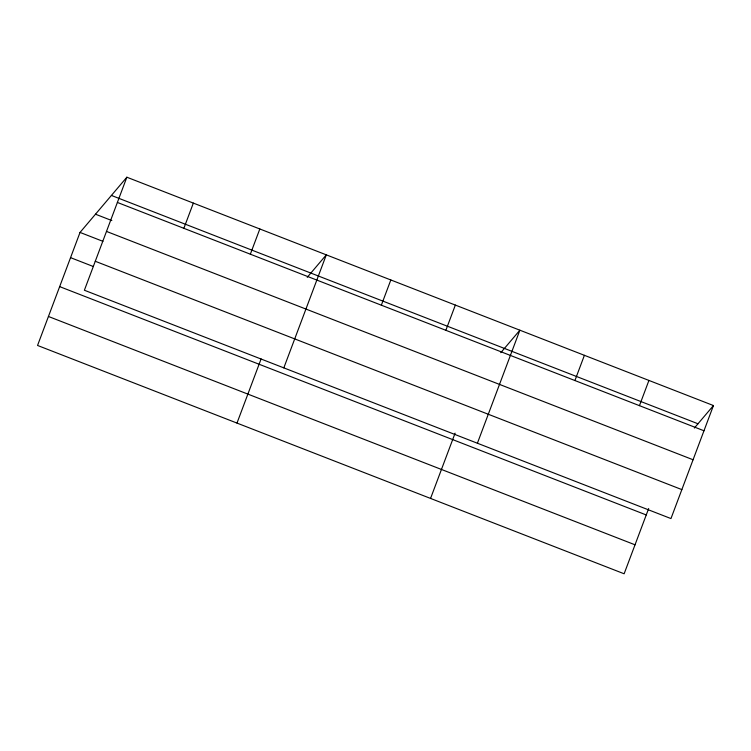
<?xml version="1.0" encoding="UTF-8"?>
<svg xmlns="http://www.w3.org/2000/svg" width="751" height="751" viewBox="0 0 751 751"><rect width="100%" height="100%" fill="white"/><g stroke="black" fill="none" stroke-linecap="round" stroke-linejoin="round"><path stroke-width="1.13" d="M126.863 177.217L84.384 290.243L670.962 518.575L713.45 405.549L126.863 177.217L80.038 232.425L37.55 345.451L624.137 573.783L648.667 508.511M183.864 228.323L193.345 203.099M250.346 254.195L259.827 228.971M236.987 423.085L261.113 358.894M283.822 367.877L326.31 254.852L307.234 277.335M381.348 305.188L390.83 279.963M445.869 330.309L455.35 305.084M430.558 498.429L455.097 433.167M477.392 443.231L519.88 330.196L500.804 352.679M574.919 380.541L584.4 355.317M639.448 405.653L648.93 380.428M694.375 428.032L713.45 405.549M111.411 195.438L697.998 423.771M117.381 202.441L703.969 430.774M95.49 214.204L111.833 220.569M106.492 231.421L693.079 459.753M80.038 232.425L102.925 241.334M95.274 261.273L681.861 489.605M70.556 257.649L93.443 266.558M59.658 286.619L646.245 514.951M48.44 316.471L635.027 544.804"/></g></svg>
